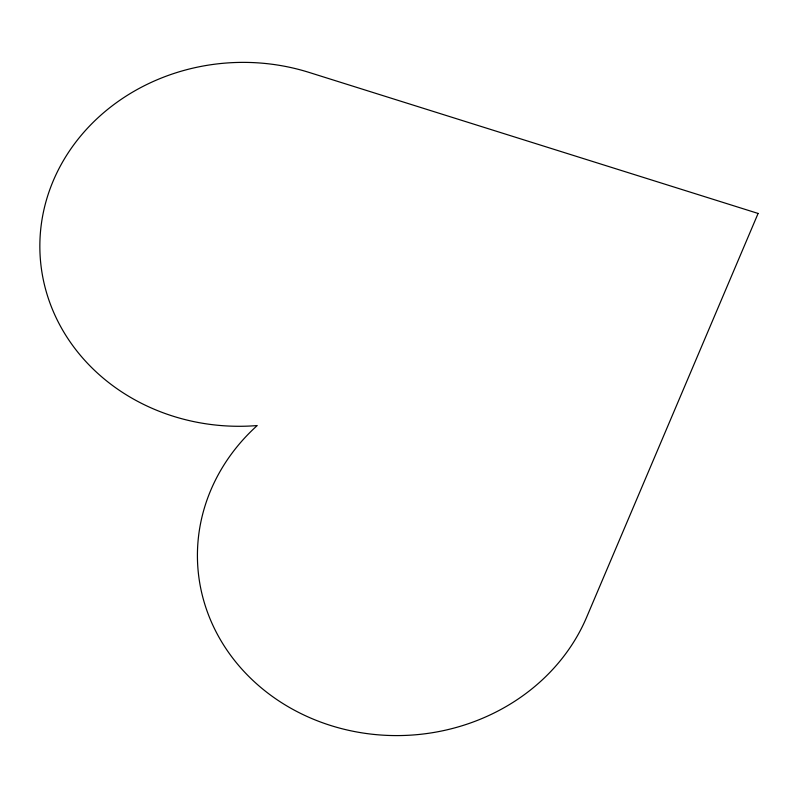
<?xml version="1.0" encoding="UTF-8"?>
<svg xmlns="http://www.w3.org/2000/svg" width="798" height="798" viewBox="0 0 798 798"><rect width="100%" height="100%" fill="white"/><g stroke="black" fill="none" stroke-linecap="round" stroke-linejoin="round"><path stroke-width="1.2" d="M758.1 213.445L586.65 617.193A201.375 181.904 -2.9 0 1 288.557 706.938A201.375 181.904 -2.9 0 1 257.215 425.553A201.375 181.904 -2.9 0 1 41.606 222.193A201.375 181.904 -2.9 0 1 309.115 72.428L758.1 213.445"/></g></svg>
